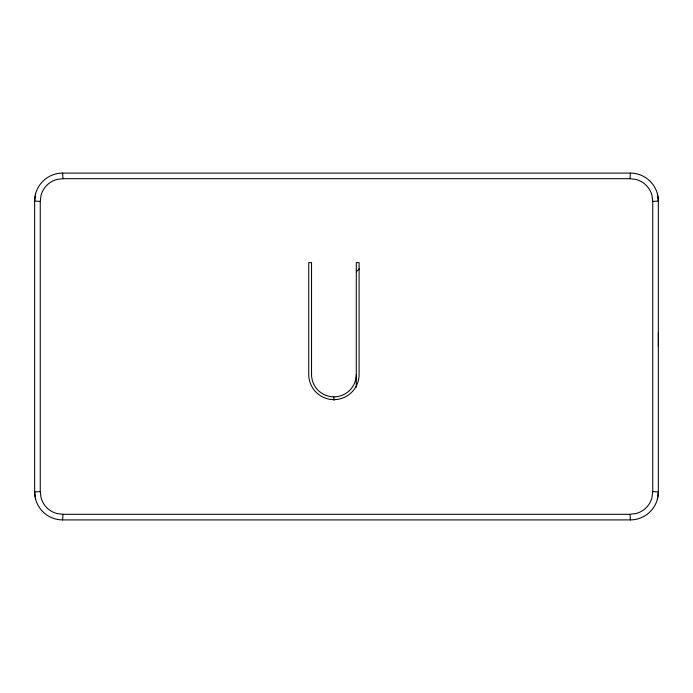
<?xml version="1.0" encoding="UTF-8"?>
<svg xmlns="http://www.w3.org/2000/svg" width="693" height="693" viewBox="0 0 693 693"><rect width="100%" height="100%" fill="white"/><g stroke="black" fill="none" stroke-linecap="round" stroke-linejoin="round"><path stroke-width="1.04" d="M658.35 346.5L658.35 332.519M657.397 193.823L658.35 201.065L658.35 491.935A27.971 27.971 0 0 1 630.379 519.906L62.621 519.906L62.985 514.31L630.015 514.31L636.157 513.504A22.323 22.323 0 0 0 651.948 497.713L652.754 491.571L652.754 201.429L651.948 195.287A22.323 22.323 0 0 0 636.157 179.496L630.015 178.69L62.985 178.69L56.843 179.496A22.323 22.323 0 0 0 41.052 195.287L40.246 201.429L40.246 491.571L41.052 497.713A22.323 22.323 0 0 0 56.843 513.504L62.985 514.31M630.015 178.69L630.379 173.094L62.621 173.094A27.971 27.971 0 0 0 34.65 201.065L34.65 491.935L35.603 499.177M35.603 193.823L34.65 201.065L40.246 201.429M657.397 499.177L658.35 491.935L652.754 491.571M356.289 271.786L359.329 268.745M652.754 201.429L658.35 201.065A27.971 27.971 0 0 0 630.379 173.094M40.246 491.571L34.65 491.935A27.971 27.971 0 0 0 62.621 519.906M630.015 514.31L630.379 519.906M62.621 173.094L62.985 178.69M356.289 387.318L356.289 262.595L359.087 262.595L359.087 374.471A25.173 25.173 0 0 1 333.913 399.644A25.173 25.173 0 0 1 308.74 374.471L308.74 262.595L311.538 262.595L311.538 374.471A22.375 22.375 0 0 0 333.913 396.846A22.375 22.375 0 0 0 356.289 374.471M333.913 397.037L333.913 400.277"/></g></svg>
